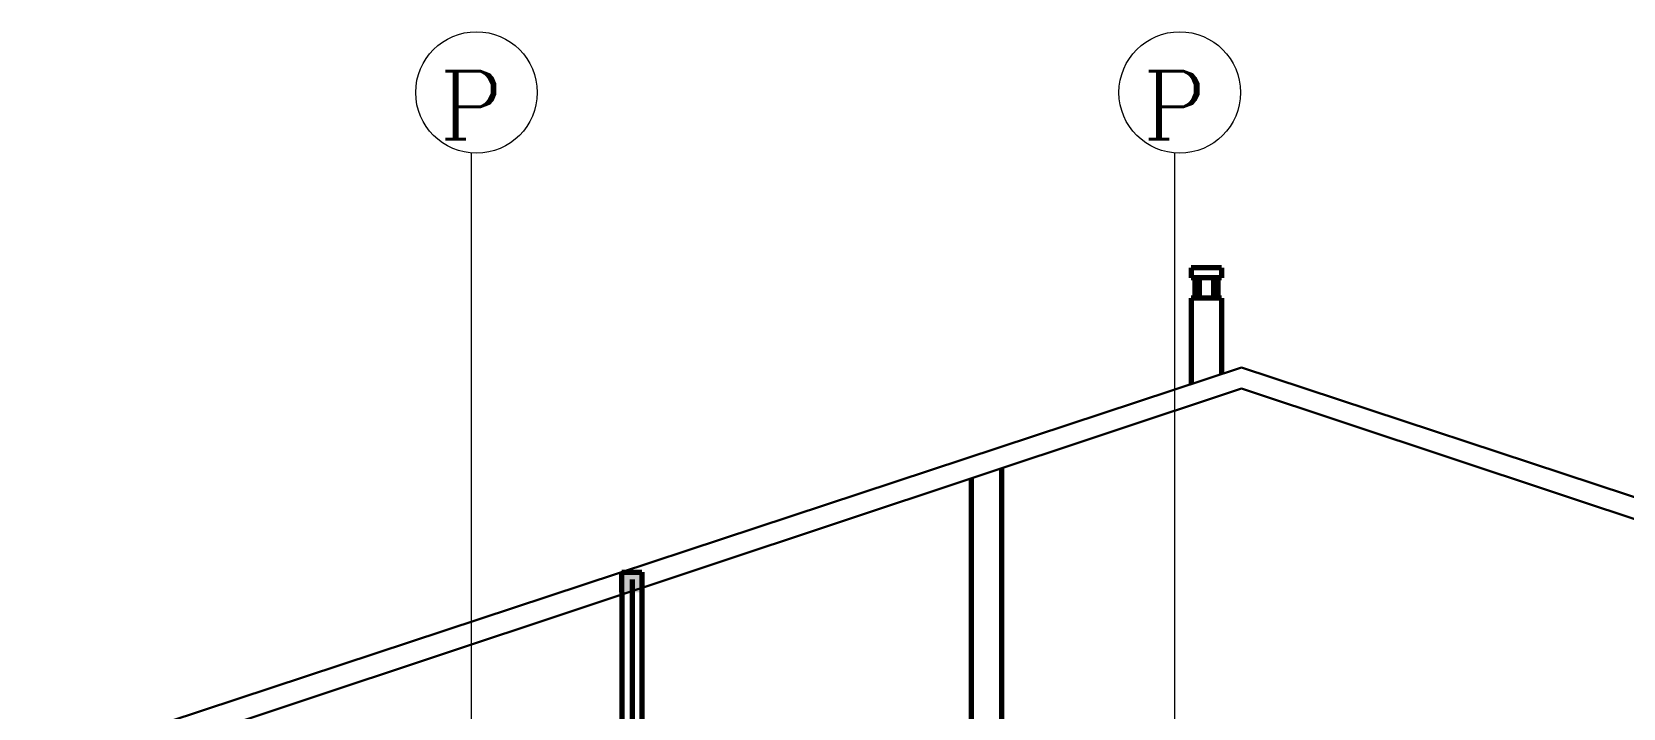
# Model space of a CAD drawing. Header units: millimetres. Extents: x 35860 to 71103, y -11298 to -8385.
# Drawn here: x 39241.9 to 39439.2, y -9264.5 to -9180.6 of the extents above; entities that cross this region are included whole.
import ezdxf

# ---------------------------------------------------------------- set-up
doc = ezdxf.new("R2010")
doc.units = ezdxf.units.MM
doc.header["$MEASUREMENT"] = 0
doc.layers.get('0').update_dxf_attribs({"lineweight": 15})
doc.layers.add('03_Yazı', color=1, linetype='Continuous', lineweight=30)
doc.layers.add('07', color=3, linetype='Continuous', lineweight=70)
doc.styles.add('ROMANC', font='romanc', dxfattribs={"height": 0.11})

msp = doc.modelspace()

# ---------------------------------------------------------------- hatches: boundary and pattern name
msp.add_hatch(color=256).paths.add_polyline_path([(39317.55, -9250.09), (39317.55, -9247.59), (39315.05, -9247.59), (39315.05, -9250.09)])

# ---------------------------------------------------------------- linework, layer by layer
for p, q in [((39296.42, -9283.51), (39296.42, -9195.59)), ((39383.61, -9283.51), (39383.61, -9195.59))]:
    msp.add_line(p, q)
for centre in [(39297.04, -9188.11), (39384.23, -9188.11)]:
    msp.add_circle(centre, 7.53)
at = {"layer": '03_Yazı'}
for p, q in [((39391.91, -9222.23), (39241.91, -9271.73)), ((39391.91, -9222.23), (39541.91, -9271.73)), ((39391.91, -9224.82), (39247.89, -9272.7)), ((39391.91, -9224.82), (39535.92, -9272.7))]:
    msp.add_line(p, q, dxfattribs=at)
at = {"layer": '07'}
for p, q in [((39385.66, -9209.86), (39385.66, -9211.11)), ((39389.41, -9209.86), (39385.66, -9209.86)), ((39389.41, -9209.86), (39389.41, -9211.11)), ((39389.41, -9211.11), (39385.66, -9211.11)), ((39386.16, -9213.61), (39386.16, -9211.11)), ((39386.65, -9211.11), (39386.65, -9213.61)), ((39388.45, -9213.61), (39388.45, -9211.11)), ((39388.95, -9211.11), (39388.95, -9213.61)), ((39389.41, -9213.61), (39385.66, -9213.61)), ((39385.66, -9213.61), (39385.66, -9224.29)), ((39389.41, -9213.61), (39389.41, -9223.05)), ((39362.16, -9286.73), (39362.16, -9234.71)), ((39358.41, -9286.73), (39358.41, -9235.95)), ((39315.05, -9250.09), (39315.05, -9247.59)), ((39315.05, -9247.59), (39317.55, -9247.59)), ((39317.55, -9247.59), (39317.55, -9250.09)), ((39316.38, -9275.46), (39316.38, -9248.53)), ((39315.05, -9250.09), (39315.05, -9272.7)), ((39317.55, -9250.09), (39317.55, -9272.7))]:
    msp.add_line(p, q, dxfattribs=at)

# ---------------------------------------------------------------- texts
at = {"layer": '03_Yazı', "color": 6, "style": 'ROMANC'}
for p in [(39292.49, -9193.88), (39379.68, -9193.88)]:
    msp.add_text('P', height=8.4, dxfattribs=at).set_placement(p)

doc.saveas('drawing.dxf')
